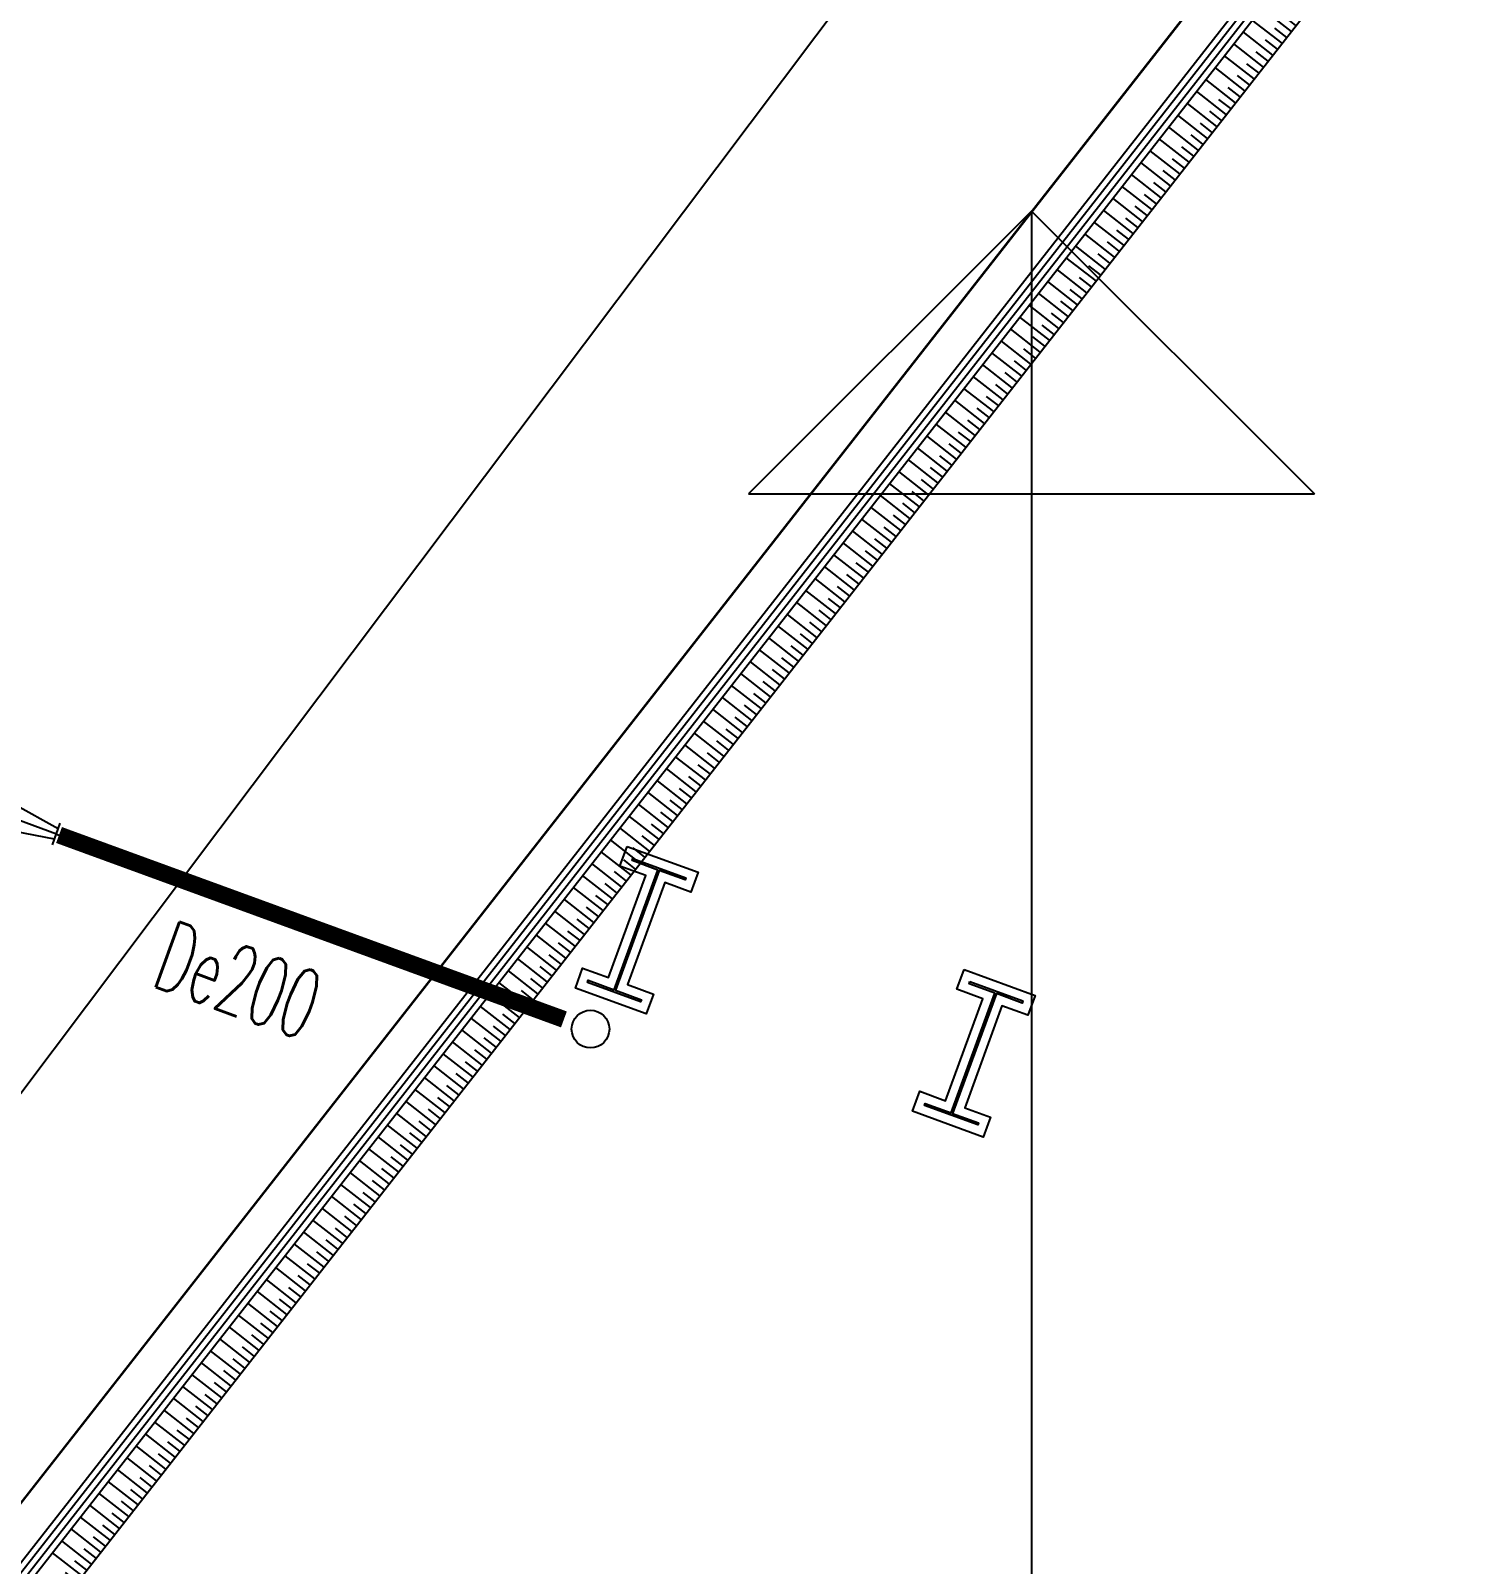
# Model space of a CAD drawing. Extents: x -111898 to 889894, y -2 to 1194865.
# Drawn here: x 559134 to 566820, y 925577 to 933711 of the extents above; entities that cross this region are included whole.
import ezdxf

# ---------------------------------------------------------------- set-up
doc = ezdxf.new("R2010")
doc.units = 0
doc.header["$LTSCALE"] = 10
doc.header["$MEASUREMENT"] = 0
doc.layers.get('Defpoints').update_dxf_attribs({"color": 210})
for name, color, linetype in [('0-WALL', 252, 'Continuous'), ('1-单体雨水', 131, 'Continuous'), ('10平面$0$99平面图例外参$0$A-HATCH-2', 251, 'Continuous'), ('10平面$0$A-LIN-V', 9, 'Continuous'), ('TEXT_雨水', 4, 'Continuous'), ('VPIPE-雨水', 4, 'Continuous'), ('WALL', 252, 'Continuous'), ('虹吸管道配件', 7, 'Continuous')]:
    doc.layers.add(name, color=color, linetype=linetype)
doc.styles.add('_TWT_PIPEDN', font='SIMPLEX', dxfattribs={"width": 0.6, "height": 3, "bigfont": 'HZTXT'})

# ---------------------------------------------------------------- blocks, each defined once
blk = doc.blocks.new('A$C5F4A4BCE')
at = {"layer": '虹吸管道配件'}
for p, q in [((307, 347), (30, 146)), ((333, 321), (54, 43)), ((388, 266), (278, 376)), ((333, 321), (360, 348)), ((359, 295), (158, 18)), ((177, 0), (0, 176))]:
    blk.add_line(p, q, dxfattribs=at)
blk = doc.blocks.new('10平面$0$99平面图例外参$0$$LinePat$填挖边坡')
at = {"color": 0}
for p, q in [((0, 0), (0, -1500)), ((300, 0), (300, -600))]:
    blk.add_line(p, q, dxfattribs=at)
at = {"layer": 'Defpoints', "color": 0}
blk.add_point((600, 0), dxfattribs=at)

msp = doc.modelspace()

# ---------------------------------------------------------------- hatches: boundary and pattern name
at = {"layer": '0-WALL'}
h = msp.add_hatch(dxfattribs=at)
h.set_pattern_fill('草坪或沼泽', color=8, scale=400, angle=-0.200257)
h.set_pattern_definition([(359.79974, (-824318.4, 704905.5), (1605.5824, 1594.398), [240, -48, 64, -48, 240, -960]), (359.79974, (-824398.3, 704953.8), (1605.5824, 1594.398), [160, -120, 240, -120, 160, -800]), (359.79974, (-823836, 705591.9), (1605.5824, 1594.398), [200, -80, 200, -1120]), (359.79974, (-824634.9, 705914.7), (1605.5824, 1594.398), [80, -160, 80, -1280]), (89.79974, (-824474.9, 705914.1), (-1594.398, 1605.5824), [144, -1456]), (89.79974, (-823998.3, 704952.4), (-1594.398, 1605.5824), [160, -1440]), (89.79974, (-823596, 705591), (-1594.398, 1605.5824), [160, -1440]), (44.79974, (-823790.3, 704935.7), (5.5922, 1599.9902), [160, -2102.7417]), (134.79974, (-824206.3, 704937.2), (-1599.9902, 5.5922), [160, -2102.7417]), (63.23469, (-823838.3, 704943.9), (5.5922, 1599.99023), [160, -3417.7088]), (75.7635, (-823918.27, 704952.15), (5.59221, 1599.99023), [160, -6436.969]), (75.7635, (-823516.03, 705590.75), (5.59221, 1599.99023), [128, -6468.969]), (75.7635, (-824442.9, 705914), (5.59221, 1599.99023), [112, -6484.969]), (103.835987, (-824078.27, 704952.7), (5.59221, 1599.99023), [160, -6436.969]), (103.835987, (-823676.03, 705591.3), (5.59221, 1599.99023), [128, -6468.969]), (103.835987, (-824506.9, 705914.2), (5.59221, 1599.99023), [112, -6484.969]), (116.364795, (-824158.3, 704945), (5.5922, 1599.99023), [160, -3417.7069])])
edge = h.paths.add_edge_path()
edge.add_line((741503.08, 933538.38), (741712.87, 934018.57))
edge.add_line((741712.87, 934018.57), (745060.96, 941812.89))
edge.add_line((745060.96, 941812.89), (766890.86, 1001849.76))
edge.add_line((766890.86, 1001849.76), (760346.98, 1016169.02))
edge.add_line((760346.98, 1016169.02), (737579.78, 1026362.54))
edge.add_line((737579.78, 1026362.54), (720756.11, 1037729.77))
edge.add_line((720756.11, 1037729.77), (653654.65, 1067773.01))
edge.add_line((653654.65, 1067773.01), (467795.25, 820503.81))
edge.add_line((467795.25, 820503.81), (468143.58, 820404.89))
edge.add_line((468143.58, 820404.89), (647181.92, 1058601.18))
edge.add_line((647181.92, 1058601.18), (648464.56, 1058132.56))
edge.add_line((648464.56, 1058132.56), (650350.23, 1063296.8))
edge.add_line((650350.23, 1063296.8), (720796.15, 1037558.69))
edge.add_line((720796.15, 1037558.69), (718909.6, 1032395.07))
edge.add_line((718909.6, 1032395.07), (725484.49, 1029992.9))
edge.add_line((725484.49, 1029992.9), (726513.26, 1032808.65))
edge.add_line((726513.26, 1032808.65), (729331.07, 1031779.14))
edge.add_line((729331.07, 1031779.14), (728302.36, 1028963.46))
edge.add_line((728302.36, 1028963.46), (747084.56, 1022101.19))
edge.add_line((747084.56, 1022101.19), (755217.14, 1018452.95))
edge.add_arc((743028.5, 1006160.87), 17310.64, -14.619994, 45.242091, ccw=False)
edge.add_line((759778.64, 1001791.54), (760685.99, 1001458.08))
edge.add_line((760685.99, 1001458.08), (765094.65, 999847.31))
edge.add_line((765094.65, 999847.31), (740941.69, 933744.02))
edge.add_line((740941.69, 933744.02), (741503.08, 933538.38))

# ---------------------------------------------------------------- linework, layer by layer
for p, q in [((564439.71, 932754.25), (562939.71, 931254.25)), ((564439.71, 932754.25), (565939.71, 931254.25)), ((564439.71, 932754.25), (564439.71, 922906.92)), ((562939.71, 931254.25), (565939.71, 931254.25))]:
    msp.add_line(p, q, dxfattribs=at)
msp.add_lwpolyline([(538866.53, 897594.94), (540564.37, 902241.95), (583454.23, 957054.5), (585074.39, 956462.56), (585689.2, 958145.32, 0.2033274), (578593.17, 954034.59), (536751.57, 898367.67)], format="xyb", close=True, dxfattribs=at)
at = {"layer": '1-单体雨水', "const_width": 90}
msp.add_lwpolyline([(559284.04, 929445.18), (561960.97, 928467.14)], dxfattribs=at)
at = {"layer": '10平面$0$A-LIN-V', "color": 8}
msp.add_line((541012.29, 902010.93), (572771.16, 942592.39), dxfattribs=at)
at = {"layer": 'VPIPE-雨水', "linetype": 'Continuous'}
msp.add_circle((562101.86, 928415.67), 100, dxfattribs=at)
at = {"layer": 'WALL', "color": 8}
for p, q in [((540746.79, 902158.45), (572549.71, 942796.2)), ((540776.29, 902142.06), (572575.96, 942775.65)), ((540805.79, 902125.67), (572602.21, 942755.11)), ((540835.29, 902109.28), (572628.46, 942734.57))]:
    msp.add_line(p, q, dxfattribs=at)
msp.add_lwpolyline([(539724.47, 899943.12), (540564.37, 902241.95), (575898.74, 947392.18), (576134.99, 947207.29)], dxfattribs=at)
for points in [[(562296.32, 929385.02), (562672.03, 929247.75), (562633.6, 929142.55), (562496.46, 929192.65), (562298.8, 928651.63), (562435.93, 928601.53), (562397.49, 928496.33), (562021.78, 928633.6), (562060.22, 928738.8), (562197.35, 928688.69), (562395.02, 929229.71), (562257.89, 929279.82)], [(562326.13, 929320.89), (562607.91, 929217.94), (562603.79, 929206.67), (562466.66, 929256.77), (562234.67, 928621.83), (562371.81, 928571.72), (562367.69, 928560.45), (562085.91, 928663.4), (562090.03, 928674.67), (562227.16, 928624.57), (562459.14, 929259.52), (562322.01, 929309.62)], [(564083.32, 928732.12), (564459.03, 928594.85), (564420.59, 928489.65), (564283.46, 928539.75), (564085.79, 927998.73), (564222.93, 927948.63), (564184.49, 927843.43), (563808.78, 927980.7), (563847.22, 928085.9), (563984.35, 928035.8), (564182.02, 928576.82), (564044.88, 928626.92)], [(564113.12, 928668), (564394.91, 928565.04), (564390.79, 928553.77), (564253.65, 928603.88), (564021.67, 927968.93), (564158.8, 927918.82), (564154.69, 927907.55), (563872.9, 928010.5), (563877.02, 928021.78), (564014.16, 927971.67), (564246.14, 928606.62), (564109.01, 928656.72)]]:
    msp.add_lwpolyline(points, close=True, dxfattribs=at)

# ---------------------------------------------------------------- block references
at = {"layer": '10平面$0$99平面图例外参$0$A-HATCH-2', "color": 8, "xscale": 0.133362719495067, "yscale": 0.1333333333333333, "zscale": 0.1333333333333333, "rotation": 231.9534248527314}
for p in [(565867.06, 933770.34), (565817.74, 933707.32), (565768.43, 933644.31), (565669.8, 933518.28), (565719.11, 933581.29), (565620.48, 933455.26), (565571.17, 933392.25), (565521.85, 933329.23), (565423.22, 933203.2), (565472.54, 933266.22), (565373.91, 933140.19), (565324.59, 933077.17), (565225.96, 932951.14), (565275.28, 933014.16), (565176.65, 932888.13), (565127.33, 932825.12), (565078.02, 932762.1), (564979.39, 932636.07), (565028.7, 932699.09), (564930.07, 932573.06), (564880.76, 932510.04), (564782.13, 932384.01), (564831.44, 932447.03), (564732.81, 932321), (564683.5, 932257.98), (564634.18, 932194.97), (564535.55, 932068.94), (564584.87, 932131.95), (564486.24, 932005.92), (564436.92, 931942.91), (564338.29, 931816.88), (564387.61, 931879.89), (564288.98, 931753.87), (564239.66, 931690.85), (564141.03, 931564.82), (564190.35, 931627.84), (564091.72, 931501.81), (564042.4, 931438.79), (563993.09, 931375.78), (563894.46, 931249.75), (563943.77, 931312.76), (563845.14, 931186.73), (563795.83, 931123.72), (563697.2, 930997.69), (563746.51, 931060.7), (563647.88, 930934.67), (563598.57, 930871.66), (563549.25, 930808.65), (563450.62, 930682.62), (563499.94, 930745.63), (563401.31, 930619.6), (563351.99, 930556.59), (563253.36, 930430.56), (563302.68, 930493.57), (563204.05, 930367.54), (563154.73, 930304.53), (563105.42, 930241.51), (563006.79, 930115.48), (563056.1, 930178.5), (562957.47, 930052.47), (562908.16, 929989.45), (562809.53, 929863.42), (562858.84, 929926.44), (562760.21, 929800.41), (562710.9, 929737.4), (562612.27, 929611.37), (562661.58, 929674.38), (562562.95, 929548.35), (562513.64, 929485.34), (562464.32, 929422.32), (562365.69, 929296.29), (562415.01, 929359.31), (562316.37, 929233.28), (562267.06, 929170.26), (562168.43, 929044.23), (562217.74, 929107.25), (562119.11, 928981.22), (562069.8, 928918.2), (562020.48, 928855.19), (561921.85, 928729.16), (561971.17, 928792.18), (561872.54, 928666.15), (561823.22, 928603.13), (561724.59, 928477.1), (561773.91, 928540.12), (561675.28, 928414.09), (561625.96, 928351.07), (561576.65, 928288.06), (561478.02, 928162.03), (561527.33, 928225.04), (561428.7, 928099.01), (561379.39, 928036), (561280.76, 927909.97), (561330.07, 927972.98), (561231.44, 927846.95), (561182.13, 927783.94), (561132.81, 927720.93), (561034.18, 927594.9), (561083.5, 927657.91), (560984.87, 927531.88), (560935.55, 927468.87), (560836.92, 927342.84), (560886.24, 927405.85), (560787.61, 927279.82), (560738.29, 927216.81), (560639.66, 927090.78), (560688.98, 927153.79), (560590.35, 927027.76), (560541.03, 926964.75), (560491.72, 926901.73), (560393.09, 926775.71), (560442.4, 926838.72), (560343.77, 926712.69), (560294.46, 926649.68), (560195.83, 926523.65), (560245.14, 926586.66), (560146.51, 926460.63), (560097.2, 926397.62), (560047.88, 926334.6), (559949.25, 926208.57), (559998.57, 926271.59), (559899.94, 926145.56), (559850.62, 926082.54), (559751.99, 925956.51), (559801.31, 926019.53), (559702.68, 925893.5), (559653.36, 925830.48), (559604.05, 925767.47), (559505.42, 925641.44), (559554.73, 925704.46), (559456.1, 925578.43), (559406.79, 925515.41)]:
    msp.add_blockref('10平面$0$99平面图例外参$0$$LinePat$填挖边坡', p, dxfattribs=at)
at = {"layer": '虹吸管道配件', "lineweight": -2, "xscale": 0.7866797424559363, "yscale": 0.7866797424559363, "zscale": 0.7866797424559363, "rotation": 294.9297114489693}
msp.add_blockref('A$C5F4A4BCE', (558930.44, 929581.2), dxfattribs=at)

# ---------------------------------------------------------------- texts
at = {"layer": 'TEXT_雨水', "style": '_TWT_PIPEDN', "width": 0.557143}
msp.add_text('De200', height=367.5, rotation=339.929711, dxfattribs=at).set_placement((559764.32, 928650.87))

doc.saveas('drawing.dxf')
